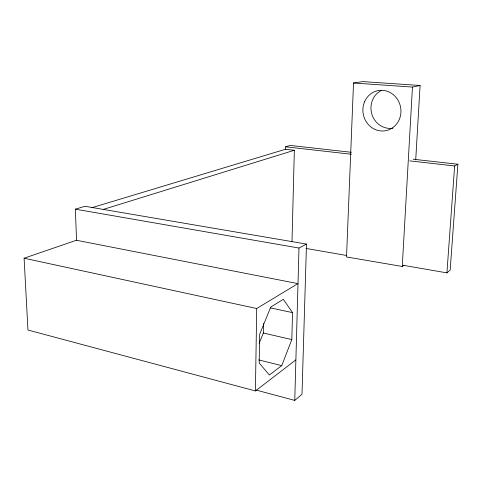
<?xml version="1.0" encoding="UTF-8"?>
<svg xmlns="http://www.w3.org/2000/svg" width="482" height="482" viewBox="0 0 482 482"><rect width="100%" height="100%" fill="white"/><g stroke="black" fill="none" stroke-linecap="round" stroke-linejoin="round"><path stroke-width="0.72" d="M255.418 390.944L256.707 308.522L297.93 283.615L76.433 240.259L24.1 258.213L27.956 330.025L255.418 390.944L295.797 359.946M259.159 343.347L263.341 333.008L263.509 323.428M91.652 207.76L285.549 149.245L285.609 146.805L290.242 145.431L351.348 152.288M292.002 241.506L294.345 150.257L285.549 149.245M291.821 339.575L292.538 312.619L283.308 299.316L270.721 307.1L259.659 334.309L259.183 362.982L269.372 374.99L281.741 365.627L291.821 339.575L263.341 333.008M294.761 400.397L298.991 248.043L306.492 244.091L301.991 394.222L294.761 400.397L256.255 390.119M415.713 159.819L420.099 85.477L362.795 81.603L353.523 83.012L346.522 256.96L402.259 266.462L403.982 265.245M402.259 266.462L412.459 87.061L420.099 85.477M446.922 272.872L454.628 165.965L457.9 164.242L450.17 270.071L446.922 272.872L403.157 265.287M103.377 209.399L294.345 150.257M76.56 240.614L75.361 209.164L85.043 206.296L306.492 244.091M353.523 83.012L412.459 87.061M413.195 159.223L457.9 164.242M285.609 146.805L351.42 154.264M409.754 160.88L454.628 165.965M305.98 248.441L346.781 255.514M75.361 209.164L298.991 248.043M270.275 307.853L292.538 312.619M24.1 258.213L256.707 308.522M258.768 359.933L281.741 365.627M392.896 128.2A19.979 18.684 79.9 0 1 371.869 114.24A19.979 18.684 79.9 0 1 381.376 90.411M364.549 101.823A20.407 18.991 79.3 0 0 383.829 130.965A20.407 18.991 79.3 0 0 397.367 99.202A20.407 18.991 79.3 0 0 364.549 101.823"/></g></svg>
